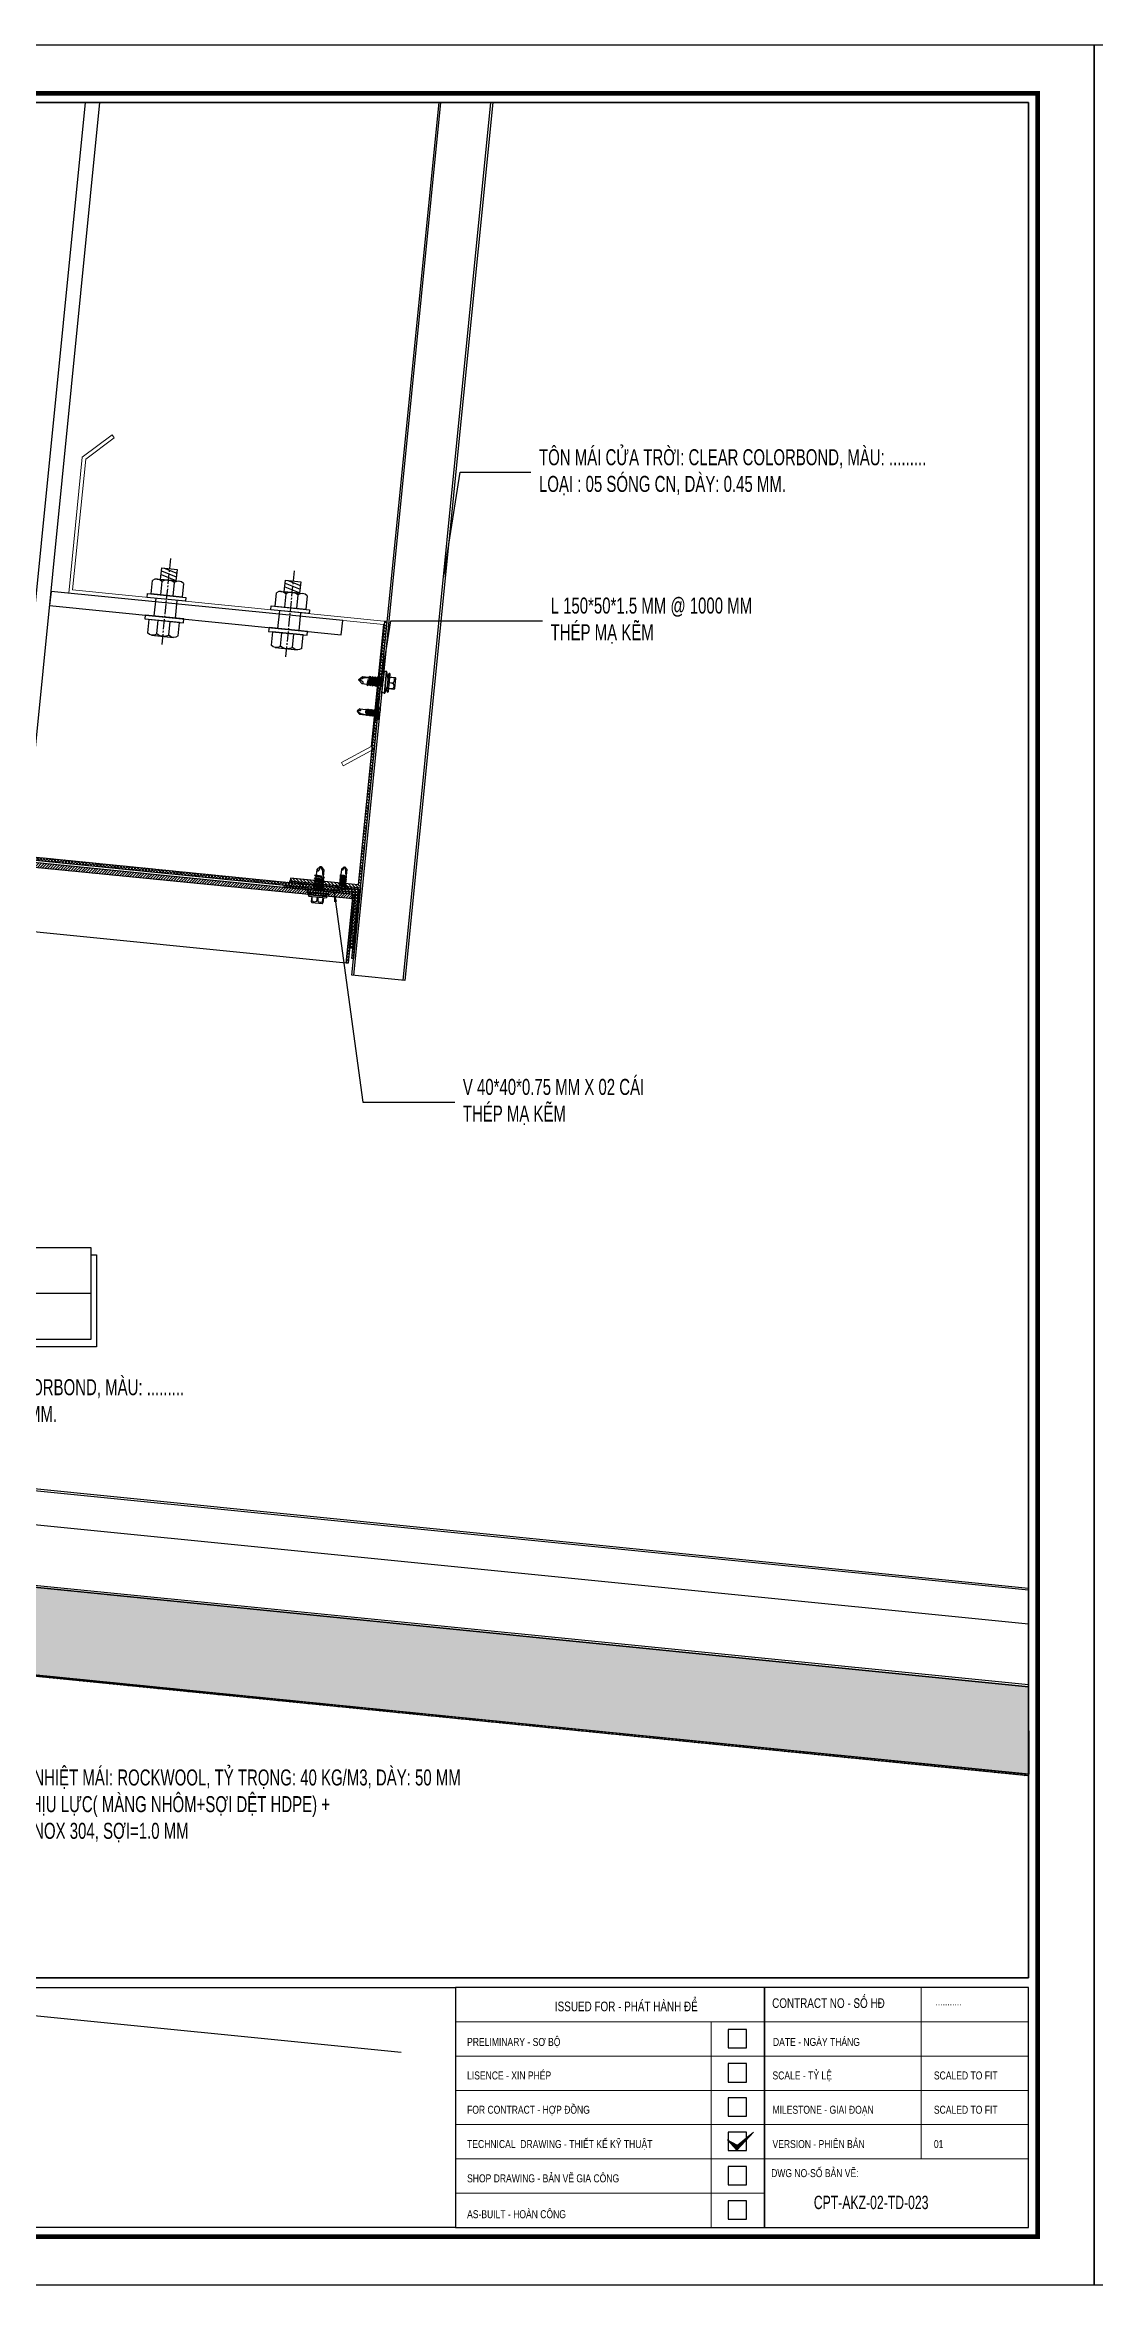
# Model space of a CAD drawing. Header units: inches. Extents: x 315041 to 662841, y -45540 to -35018.
# Drawn here: x 331194.5 to 331391.4, y -37110 to -36690 of the extents above; entities that cross this region are included whole.
import ezdxf
from ezdxf.enums import TextEntityAlignment as Align

# ---------------------------------------------------------------- set-up
doc = ezdxf.new("R2010")
doc.units = ezdxf.units.IN
doc.header["$MEASUREMENT"] = 0
for name, pattern in [('CENTER2', [28.575, 19.05, -3.175, 3.175, -3.175]), ('DASHED2', [9.525, 6.35, -3.175]), ('ketcau-1', [2, 1, 1])]:
    doc.linetypes.add(name, pattern=pattern)
for name, color, linetype in [('2', 2, 'Continuous'), ('3', 3, 'Continuous'), ('5', 5, 'Continuous'), ('7', 7, 'Continuous'), ('8', 8, 'Continuous'), ('BAO KHUNG', 31, 'Continuous'), ('Fast RSQ_A2 Frame$0$Khung ten', 4, 'Continuous'), ('ketcau-8', 8, 'Continuous'), ('ROOFING', 4, 'Continuous'), ('STRUCTURE', 1, 'Continuous')]:
    doc.layers.add(name, color=color, linetype=linetype)
doc.layers.add('Cover text', color=7, linetype='Continuous', true_color=0x52370f)
for name, color, linetype, lineweight in [('DETAIL$0$S-Dim', 8, 'Continuous', 20), ('DETAIL$0$S-Hatch', 8, 'Continuous', 13), ('S-Hatch', 8, 'Continuous', 9), ('XG', 128, 'Continuous', 13)]:
    doc.layers.add(name, color=color, linetype=linetype, lineweight=lineweight)
doc.styles.add('ST1H', font='vnshxh.shx', dxfattribs={"width": 0.7})
doc.styles.get("Standard").update_dxf_attribs({"font": 'VHARIALN.TTF'})
doc.styles.add('style2', font='VHAVANI.TTF')
doc.styles.add('TIEU DE', font='VHARIALN.TTF', dxfattribs={"width": 0.8})
doc.dimstyles.new('3', dxfattribs={"dimtxt": 3.5, "dimasz": 1.8, "dimexe": 1, "dimexo": 0, "dimgap": 1, "dimtad": 1, "dimdec": 0, "dimlfac": 3, "dimzin": 0, "dimdsep": 46, "dimtxsty": 'ST1H', "dimblk": 'OBLIQUE', "dimcen": 1, "dimdle": 1, "dimclrd": 8, "dimclre": 8, "dimclrt": 3, "dimadec": 0, "dimazin": 0, "dimtfac": 1, "dimtdec": 0, "dimtix": 1, "dimtofl": 0, "dimtmove": 1, "dimatfit": 3, "dimfxl": 0.18, "dimtolj": 1, "dimtzin": 0, "dimlwd": -1, "dimlwe": -1, "dimarcsym": 1})

# ---------------------------------------------------------------- blocks, each defined once
blk = doc.blocks.new('DETAIL$0$MARK')
at = {"layer": 'DETAIL$0$S-Hatch', "linetype": 'Continuous'}
h = blk.add_hatch(dxfattribs=at)
h.set_pattern_fill('ANSI31', color=256, scale=50, style=0)
h.paths.add_polyline_path([(1667850, -1156933), (1667909, -1156997), (1668012, -1156885), (1667913, -1156967)])
at = {"layer": 'DETAIL$0$S-Dim', "linetype": 'Continuous'}
blk.add_lwpolyline([(1667850, -1156933), (1667909, -1156997), (1668012, -1156885), (1667913, -1156967), (1667850, -1156933)], dxfattribs=at)
blk = doc.blocks.new('A$C75D82031')
at = {"layer": '2', "color": 157, "linetype": 'Continuous'}
blk.add_lwpolyline([(0, 420), (594, 420), (594, 0), (0, 0)], close=True, dxfattribs=at)
at = {"layer": '7', "color": 147, "linetype": 'Continuous'}
blk.add_lwpolyline([(12.33, 57.61), (581.67, 57.61), (581.67, 409.19), (12.33, 409.19)], close=True, dxfattribs=at)
at = {"layer": 'BAO KHUNG', "color": 167, "linetype": 'Continuous', "const_width": 0.871}
blk.add_lwpolyline([(10.59, 9.07), (583.41, 9.07), (583.41, 410.93), (10.59, 410.93)], close=True, dxfattribs=at)
at = {"layer": 'BAO KHUNG', "color": 7}
for points in [[(211.89, 55.81), (474.14, 55.81), (474.14, 10.81), (211.89, 10.81)], [(474.14, 10.81), (532.16, 10.81), (532.16, 55.81), (474.14, 55.81)], [(532.16, 10.81), (581.67, 10.81), (581.67, 55.81), (532.16, 55.81)]]:
    blk.add_lwpolyline(points, close=True, dxfattribs=at)
at = {"layer": 'Fast RSQ_A2 Frame$0$Khung ten', "color": 7, "ltscale": 1000}
for points in [[(525.34, 44.51), (528.78, 44.51), (528.78, 47.96), (525.34, 47.96)], [(525.34, 38.09), (528.78, 38.09), (528.78, 41.53), (525.34, 41.53)], [(525.34, 31.66), (528.78, 31.66), (528.78, 35.1), (525.34, 35.1)], [(525.34, 25.23), (528.78, 25.23), (528.78, 28.67), (525.34, 28.67)], [(525.34, 18.8), (528.78, 18.8), (528.78, 22.24), (525.34, 22.24)], [(525.34, 12.37), (528.78, 12.37), (528.78, 15.81), (525.34, 15.81)]]:
    blk.add_lwpolyline(points, close=True, dxfattribs=at)
at = {"layer": 'S-Hatch'}
for p, q in [((561.54, 55.81), (561.54, 23.67)), ((474.14, 49.38), (532.16, 49.38)), ((522.13, 10.81), (522.13, 49.38)), ((532.16, 49.38), (581.67, 49.38)), ((474.14, 42.95), (532.16, 42.95)), ((532.16, 42.95), (581.67, 42.95)), ((474.14, 36.52), (532.16, 36.52)), ((532.16, 36.52), (581.67, 36.52)), ((474.14, 30.1), (532.16, 30.1)), ((532.16, 30.1), (581.67, 30.1)), ((474.14, 23.67), (532.16, 23.67)), ((532.16, 23.67), (581.67, 23.67)), ((474.14, 17.24), (532.16, 17.24))]:
    blk.add_line(p, q, dxfattribs=at)
at = {"layer": 'DETAIL$0$S-Dim', "linetype": 'Continuous', "xscale": 0.02999999996973202, "yscale": 0.02999999996973202, "zscale": 0.02999999996973202}
blk.add_blockref('DETAIL$0$MARK', (-49510.32, 34735.23), dxfattribs=at)
at = {"layer": 'BAO KHUNG', "color": 7, "linetype": 'Continuous', "width": 0.9}
blk.add_text('ISSUED FOR - PHÁT HÀNH ĐỂ ', height=1.8, dxfattribs=at).set_placement((506.46, 51.36), align=Align.CENTER)
blk.add_text('CONTRACT NO - Sè H§', height=1.8, dxfattribs=at).set_placement((533.57, 51.98))
at = {"layer": 'BAO KHUNG', "color": 109, "linetype": 'Continuous', "style": 'style2', "width": 0.8}
blk.add_text('...........', height=1.5, dxfattribs=at).set_placement((564.21, 52.44))
at = {"layer": 'Cover text', "linetype": 'Continuous', "style": 'style2', "width": 0.8}
for s, p in [('PRELIMINARY - S¥ Bé', (476.33, 44.85)), ('date - NGµY TH¸NG', (533.72, 44.85)), ('LISENCE - XIN PHÐP', (476.33, 38.57)), ('scale - tû lÖ', (533.63, 38.57)), ('scaled to fit', (563.92, 38.57)), ('FOR CONTRACT - HîP §åNG', (476.33, 32.14)), ('MILESTONE - GIAI §O¹N', (533.63, 32.14)), ('scaled to fit', (563.92, 32.14)), ('TECHNICAL  DRAWING - THIÕT KÕ Kü THUËT', (476.33, 25.71)), ('VERSION - PHI£N B¶N', (533.63, 25.71)), ('01', (563.92, 25.71)), ('SHOP DRAWING - B¶N VÏ GIA C¤NG', (476.33, 19.28)), ('%%u%%udwg no-sè b¶n vÏ:', (533.38, 20.26)), ('AS-BUILT - HOµN C¤NG', (476.33, 12.56))]:
    blk.add_text(s, height=1.5, dxfattribs=at).set_placement(p)
blk = doc.blocks.new('bl1')
at = {"layer": '8', "linetype": 'ketcau-1'}
for p, q in [((68, 400), (-100, 352)), ((100, 361), (-100, 304)), ((100, 313), (-100, 257)), ((-79, 226), (-79, 50)), ((79, 226), (79, 50))]:
    blk.add_line(p, q, dxfattribs=at)
for points in [[(-100, 250), (100, 250), (100, 400), (-100, 400)], [(-250, 0), (250, 0), (250, 50), (-250, 50)]]:
    blk.add_lwpolyline(points, close=True, dxfattribs=at)
blk.add_lwpolyline([(-200, 226, -0.403647), (-79, 226, -0.308355), (79, 226, -0.40582), (200, 226, -2.464147)], format="xyb", dxfattribs=at)
for points in [[(-200, 226), (-200, 50), (200, 50), (200, 226)], [(145, 250), (-143, 250)]]:
    blk.add_lwpolyline(points, dxfattribs=at)
blk = doc.blocks.new('bl2')
at = {"layer": '8', "linetype": 'ketcau-1'}
for p, q in [((-79, 226), (-79, 50)), ((79, 226), (79, 50))]:
    blk.add_line(p, q, dxfattribs=at)
blk.add_lwpolyline([(-250, 0), (250, 0), (250, 50), (-250, 50)], close=True, dxfattribs=at)
blk.add_lwpolyline([(-200, 226, -0.403647), (-79, 226, -0.308355), (79, 226, -0.40582), (200, 226, -2.464147)], format="xyb", dxfattribs=at)
for points in [[(-200, 226), (-200, 50), (200, 50), (200, 226)], [(145, 250), (-143, 250)]]:
    blk.add_lwpolyline(points, dxfattribs=at)
blk = doc.blocks.new('Short_Self_drilling')
at = {"layer": 'STRUCTURE', "color": 1, "linetype": 'Continuous'}
for p, q in [((6.4, 1.7), (-6.4, 1.7)), ((5.1, 3.8), (-5.1, 3.8)), ((-2.6, 2.9), (-5.1, 2.9)), ((-3.4, 3.8), (-3.4, 6.8)), ((3, 7.2), (-3, 7.2)), ((2.6, 2.9), (-2.6, 2.9)), ((-2.1, 2.8), (-2.1, 2.9)), ((6.3, 0), (0, 0)), ((2.2, 2.8), (2.2, 2.9)), ((2.2, -0.5), (2.2, 0)), ((5.1, 2.9), (2.6, 2.9)), ((3.4, 3.8), (3.4, 6.8)), ((3, -1.2), (-2.7, -0.2)), ((3, -2.7), (-2.7, -1.8)), ((3, -4.2), (-2.7, -3.3)), ((3, -5.8), (-2.7, -4.8)), ((3, -7.3), (-2.7, -6.3)), ((-1.9, -8), (-2.7, -7.9)), ((-2.1, -1.4), (-2.1, -0.9)), ((-2.1, -2.9), (-2.1, -2.4)), ((-2.1, -4.4), (-2.1, -3.9)), ((-2.1, -6), (-2.1, -5.4)), ((-2.1, -7.5), (-2.1, -7)), ((-2.1, -12.3), (-2.1, -8.5)), ((3, -8.8), (-1.1, -8.1)), ((2.1, -12.3), (2.1, -9.1)), ((2.2, -2), (2.2, -1.5)), ((2.2, -3.6), (2.2, -3)), ((2.2, -5.1), (2.2, -4.6)), ((2.2, -6.6), (2.2, -6.1)), ((2.2, -8.1), (2.2, -7.6))]:
    blk.add_line(p, q, dxfattribs=at)
blk.add_lwpolyline([(6.4, 1.3), (6.4, 1.7), (2.1, 2.8), (-2.1, 2.8), (-6.4, 1.7), (-6.4, 1.3)], close=True, dxfattribs=at)
for points in [[(-6.4, 1.3, -0.088869), (-6.3, 0), (0, 0)], [(-0.1, 3.8), (-0.3, 6.2, 0.338878), (-3.1, 6.2), (-3.3, 3.8)], [(3.3, 3.8), (3.1, 6.2, 0.338878), (0.3, 6.2), (0.1, 3.8)], [(2.1, -12.3), (0.2, -14.2, -0.333596), (-0.2, -14.2), (-2.1, -12.3)], [(-0.1, -14), (-1, -12.2, -0.148657), (-1.4, -11.2), (-2, -7.7, -0.815006), (-1.2, -7.8, 0.150833), (-0.8, -8.7)], [(2.1, -12.3), (1.7, -11.7, 0.52242), (0.9, -11.7), (-0.2, -14.2)]]:
    blk.add_lwpolyline(points, format="xyb", dxfattribs=at)
for points in [[(3, -1.2), (2.2, -1.5), (-2.1, -0.8), (-2.7, -0.2), (-2.4, 0)], [(3, -2.7), (2.2, -3), (-2.1, -2.4), (-2.7, -1.8), (-2.1, -1.4), (2.2, -2), (3, -2.7)], [(3, -4.2), (2.2, -4.6), (-2.1, -3.9), (-2.7, -3.3), (-2.1, -2.9), (2.2, -3.6), (3, -4.2)], [(3, -5.8), (2.2, -6.1), (-2.1, -5.4), (-2.7, -4.8), (-2.1, -4.4), (2.2, -5.1), (3, -5.8)], [(3, -7.3), (2.2, -7.6), (-2.1, -7), (-2.7, -6.3), (-2.1, -6), (2.2, -6.6), (3, -7.3)], [(-1.8, -8.5), (-2.1, -8.5), (-2.7, -7.9), (-2.1, -7.5), (-1.8, -7.5)], [(-1.3, -7.6), (2.2, -8.1), (3, -8.8)], [(-1.2, 0), (2.2, -0.5), (3, -1.2)], [(3, -8.8), (2.2, -9.1), (-0.8, -8.7)]]:
    blk.add_lwpolyline(points, dxfattribs=at)
for centre, radius, start, end in [((-5, 3.3), 0.455, 109.7949, 250.2674), ((-3, 6.8), 0.429, 90.0311, 180.0311), ((3, 6.8), 0.429, 0.0311, 90.0311), ((5.1, 3.3), 0.435, 279.7276, 80.3347), ((10, 0.2), 3.74, 162.2963, 182.6103)]:
    blk.add_arc(centre, radius, start, end, dxfattribs=at)
blk = doc.blocks.new('_Oblique')
at = {"color": 0, "linetype": 'ByBlock', "lineweight": -2}
blk.add_line((-0.5, -0.5), (0.5, 0.5), dxfattribs=at)
blk = doc.blocks.new('HFR-1')
at = {"layer": 'STRUCTURE', "color": 1, "linetype": 'Continuous'}
for p, q in [((-5.5, 0), (5.5, 0)), ((-5.2, 0.8), (-3.4, 1.5)), ((5.2, 0.8), (3.4, 1.5)), ((-2.4, -1.2), (-3, -1.6)), ((-3, -1.6), (-2.4, -1.9)), ((-2.4, -1.9), (-3, -2.3)), ((-3, -2.3), (-2.4, -2.6)), ((-2.4, -2.6), (-3, -3)), ((-3, -3), (-2.4, -3.3)), ((-2.4, -3.3), (-3, -3.7)), ((-3, -3.7), (-2.4, -4.1)), ((-2.4, -4.1), (-3, -4.4)), ((-3, -4.4), (-2.4, -4.8)), ((-2.4, -4.8), (-3, -5.1)), ((-3, -5.1), (-2.4, -5.5)), ((-2.4, -5.5), (-3, -5.8)), ((-3, -5.8), (-2.4, -6.2)), ((-2.4, -6.2), (-3, -6.6)), ((-3, -6.6), (-2.4, -6.9)), ((-2.4, -6.9), (-3, -7.3)), ((-3, -7.3), (-2.4, -7.6)), ((-2.4, -7.6), (-3, -8)), ((-3, -8), (-2.4, -8.3)), ((-2.4, -8.3), (-3, -8.7)), ((-3, -8.7), (-2.4, -9)), ((-2.4, -9), (-3, -9.4)), ((-3, -9.4), (-2.4, -9.7)), ((-2.4, -9.7), (-3, -10.1)), ((-3, -10.1), (-2.4, -10.5)), ((-2.4, -10.5), (-3, -10.8)), ((-3, -10.8), (-2.4, -11.2)), ((-2.4, -11.2), (-3, -11.5)), ((-3, -11.5), (-2.4, -11.9)), ((-2.9, -1.6), (2.9, -1.4)), ((-2.9, -2.3), (2.9, -2.1)), ((-2.9, -3), (2.9, -2.8)), ((-2.9, -3.7), (2.9, -3.6)), ((-2.9, -4.4), (2.9, -4.3)), ((-2.9, -5.1), (2.9, -5)), ((-2.9, -5.9), (2.9, -5.7)), ((-2.9, -6.6), (2.9, -6.4)), ((-2.9, -7.3), (2.9, -7.1)), ((-2.9, -8), (2.9, -7.8)), ((-2.9, -8.7), (2.9, -8.5)), ((-2.9, -9.4), (2.9, -9.2)), ((-2.9, -10.1), (1.5, -10)), ((-2.9, -10.8), (1.3, -10.7)), ((-2.9, -11.5), (0.9, -11.4)), ((-2.5, -17.4), (-2.5, -11.8)), ((-2.5, -17.4), (-2, -16.7)), ((-2.5, -17.4), (-0.2, -19.7)), ((2.4, -1.1), (-2.4, -1.2)), ((2.4, -1.8), (-2.4, -1.9)), ((-2.4, -1.9), (2.4, -1.8)), ((-2.4, -2.6), (2.4, -2.5)), ((2.4, -2.5), (-2.4, -2.6)), ((-2.4, -3.3), (2.4, -3.2)), ((2.4, -3.2), (-2.4, -3.3)), ((-2.4, -4.1), (2.4, -3.9)), ((2.4, -3.9), (-2.4, -4.1)), ((-2.4, -4.8), (2.4, -4.6)), ((2.4, -4.6), (-2.4, -4.8)), ((-2.4, -5.5), (2.4, -5.3)), ((2.4, -5.3), (-2.4, -5.5)), ((-2.4, -6.2), (2.4, -6)), ((2.4, -6), (-2.4, -6.2)), ((-2.4, -6.9), (2.4, -6.8)), ((2.4, -6.8), (-2.4, -6.9)), ((-2.4, -7.6), (2.4, -7.5)), ((2.4, -7.5), (-2.4, -7.6)), ((-2.4, -8.3), (2.4, -8.2)), ((2.4, -8.2), (-2.4, -8.3)), ((-2.4, -9), (2.4, -8.9)), ((2.4, -8.9), (-2.4, -9)), ((-2.4, -9.7), (2.4, -9.6)), ((2.4, -9.6), (-2.4, -9.7)), ((1.4, -10.3), (-2.4, -10.5)), ((-2.4, -10.5), (1.4, -10.3)), ((-2.4, -11.2), (1.1, -11.1)), ((1.1, -11.1), (-2.4, -11.2)), ((-2.4, -11.9), (0.4, -11.8)), ((-1, -16.7), (0.2, -19.7)), ((0.1, -19.4), (1.2, -17.3)), ((0.2, -19.7), (2.5, -17.4)), ((1.6, -16.1), (2.3, -10.2)), ((2.2, -10), (2.9, -10)), ((2.2, -11), (2.4, -11)), ((2.4, -11), (2.2, -11)), ((2.2, -11.4), (2.9, -11.4)), ((2.2, -11.7), (2.4, -11.7)), ((2.4, -10.3), (2.3, -10.3)), ((2.3, -10.3), (2.4, -10.3)), ((2.3, -10.7), (2.9, -10.7)), ((2.9, -1.4), (2.4, -1.1)), ((2.4, -1.8), (2.9, -1.4)), ((2.9, -2.1), (2.4, -1.8)), ((2.4, -2.5), (2.9, -2.1)), ((2.9, -2.8), (2.4, -2.5)), ((2.4, -3.2), (2.9, -2.8)), ((2.9, -3.6), (2.4, -3.2)), ((2.4, -3.9), (2.9, -3.6)), ((2.9, -4.3), (2.4, -3.9)), ((2.4, -4.6), (2.9, -4.3)), ((2.9, -5), (2.4, -4.6)), ((2.4, -5.3), (2.9, -5)), ((2.9, -5.7), (2.4, -5.3)), ((2.4, -6), (2.9, -5.7)), ((2.9, -6.4), (2.4, -6)), ((2.4, -6.8), (2.9, -6.4)), ((2.9, -7.1), (2.4, -6.8)), ((2.4, -7.5), (2.9, -7.1)), ((2.9, -7.8), (2.4, -7.5)), ((2.4, -8.2), (2.9, -7.8)), ((2.9, -8.5), (2.4, -8.2)), ((2.4, -8.9), (2.9, -8.5)), ((2.9, -9.2), (2.4, -8.9)), ((2.4, -9.6), (2.9, -9.2)), ((2.9, -10), (2.4, -9.6)), ((2.4, -10.3), (2.9, -10)), ((2.9, -10.7), (2.4, -10.3)), ((2.4, -11), (2.9, -10.7)), ((2.9, -11.4), (2.4, -11)), ((2.4, -11.7), (2.9, -11.4)), ((2.5, -17.4), (2.5, -11.7))]:
    blk.add_line(p, q, dxfattribs=at)
at = {"layer": 'STRUCTURE', "color": 1, "linetype": 'Continuous', "ltscale": 8}
for p in [(-3.4, 1.5), (3.4, 1.5)]:
    blk.add_line(p, (0, 1.5), dxfattribs=at)
at = {"layer": 'STRUCTURE', "color": 1, "linetype": 'DASHED2'}
for p in [(-1.9, 1.5), (1.9, 1.5)]:
    blk.add_line(p, (0, 0), dxfattribs=at)
at = {"layer": 'STRUCTURE', "color": 1, "linetype": 'Continuous', "ltscale": 8}
for centre, start, end in [((-4.7, 0.2), 130.41, 194.8062), ((4.7, 0.2), 345.1938, 49.59)]:
    blk.add_arc(centre, 0.801, start, end, dxfattribs=at)
at = {"layer": 'STRUCTURE', "color": 1, "linetype": 'Continuous'}
for centre, radius, start, end in [((-7.3, -9), 9.14, 58.065, 78.8402), ((5.1, -3.8), 3.83, 84.2039, 134.3621), ((-1.5, -17.1), 0.59, 34.2302, 144.5641), ((0, -19.4), 0.331, 231.6348, 305.4287), ((-0.5, -10.1), 1.93, 296.6041, 355.3922), ((-0.6, -16), 2.2, 324.0048, 357.8268), ((1.9, -10.3), 0.444, 15.9762, 172.6971)]:
    blk.add_arc(centre, radius, start, end, dxfattribs=at)

msp = doc.modelspace()

# ---------------------------------------------------------------- hatches: boundary and pattern name
at = {"true_color": 0xfb041d}
h = msp.add_hatch(dxfattribs=at)
h.set_pattern_fill('ANSI31', color=1, scale=3.333333, style=0)
h.set_pattern_definition([(135, (1414004.37853, 87776.96117), (0.2946278255, 0.2946278255), [])])
h.paths.add_polyline_path([(331258.2968, -36798.0818), (331253.3544, -36847.5074), (331240.6324, -36846.2351), (331240.5827, -36846.7326), (331253.8021, -36848.0546), (331258.7943, -36798.1316)])
at = {"true_color": 0xcbec13}
h = msp.add_hatch(dxfattribs=at)
h.set_pattern_fill('ANSI37', color=60, scale=3.333333, style=0)
h.set_pattern_definition([(135, (1414004.37853, 87776.96117), (0.2946278255, 0.2946278255), []), (45, (1414004.37853, 87776.96117), (0.2946278255, -0.2946278255), [])])
h.paths.add_polyline_path([(330996.3564, -36822.6428), (331253.4373, -36848.3532), (331252.3277, -36859.4483), (331251.7286, -36859.3884), (331252.7725, -36848.9504), (330996.8897, -36823.3599), (330995.8965, -36833.2917), (330995.2974, -36833.2318)])
h = msp.add_hatch()
h.set_pattern_fill('ANSI31', color=8, scale=3, style=0)
h.set_pattern_definition([(45, (4895.70007, 466.4137), (-0.26516504294, 0.26516504294), [])])
h.paths.add_polyline_path([(330997.1882, -36823.7248), (331252.4076, -36849.2489), (331252.3189, -36850.136), (330997.0603, -36825.0039)])
at = {"true_color": 0xfb041d}
h = msp.add_hatch(dxfattribs=at)
h.set_pattern_fill('ANSI31', color=1, scale=3.333333, angle=5.711087, style=0)
h.set_pattern_definition([(219.288912917, (1396281.4657, -268617.18974), (0.26384629915, -0.32248448263), [])])
h.paths.add_polyline_path([(331239.5053, -36847.6236), (331252.7725, -36848.9504), (331251.4456, -36862.2176), (331251.114, -36862.1844), (331252.4076, -36849.2489), (331239.4721, -36847.9553)])
h = msp.add_hatch(dxfattribs=at)
h.set_pattern_fill('ANSI31', color=1, scale=3.333333, angle=5.711087, style=0)
h.set_pattern_definition([(219.288912917, (1396282.49535, -268616.29396), (0.26384629915, -0.32248448263), [])])
h.paths.add_polyline_path([(331240.535, -36846.7278), (331253.8021, -36848.0546), (331252.4753, -36861.3218), (331252.1436, -36861.2886), (331253.4373, -36848.3532), (331240.5018, -36847.0595)])
at = {"true_color": 0xf25d0d}
h = msp.add_hatch(dxfattribs=at)
h.set_pattern_fill('FLEX,_O', color=20, scale=10)
h.set_pattern_definition([(180, (653896.8487, 320.1893), (0, 2.5), [2.5, -2.5]), (135, (653894.3487, 320.1893), (-1e-16, 2.499999996), [0.625, -2.28553391, 0.625, -3.53553391])])
h.paths.add_polyline_path([(331379.1113, -37014.6346), (331379.1113, -36997.8261), (330979.7352, -36957.8531), (330977.4375, -36974.3753)])
at = {"true_color": 0xf2ee0d}
h = msp.add_hatch(dxfattribs=at)
h.set_pattern_fill('ANSI37,_O', color=2, scale=4, angle=-5.709972)
h.set_pattern_definition([(129.29002751, (657397.13454, -33287.87753), (0.38697521985, 0.316623087), []), (39.29002751, (657397.13454, -33287.87753), (0.316623087, -0.38697521985), [])])
edge = h.paths.add_edge_path()
edge.add_line((330977.439, -36974.3658), (330977.439, -36974.0541))
edge.add_line((330977.439, -36974.0541), (331379.1113, -37014.2059))
edge.add_line((331379.1113, -37014.2059), (331379.1113, -37014.533))

# ---------------------------------------------------------------- linework, layer by layer
at = {"color": 8}
for points in [[(330809.7734, -36700.8371), (331379.1113, -36700.8371), (331379.1113, -37052.4169), (330809.7734, -37052.4169)], [(330997.1882, -36823.7248), (331252.4076, -36849.2489), (331251.114, -36862.1844), (330995.8946, -36836.6603)], [(330997.1882, -36823.7248), (331252.4076, -36849.2489), (331252.3189, -36850.136), (330997.0603, -36825.0039)]]:
    msp.add_lwpolyline(points, close=True, dxfattribs=at)
at = {"color": 1, "true_color": 0xfb041d}
for points in [[(331258.2968, -36798.0818), (331253.3544, -36847.5074), (331240.6324, -36846.2351), (331240.5827, -36846.7326), (331253.8021, -36848.0546), (331258.7943, -36798.1316)], [(331239.5053, -36847.6236), (331252.7725, -36848.9504), (331251.4456, -36862.2176), (331251.114, -36862.1844), (331252.4076, -36849.2489), (331239.4721, -36847.9553)], [(331240.535, -36846.7278), (331253.8021, -36848.0546), (331252.4753, -36861.3218), (331252.1436, -36861.2886), (331253.4373, -36848.3532), (331240.5018, -36847.0595)]]:
    msp.add_lwpolyline(points, close=True, dxfattribs=at)
at = {"color": 60, "true_color": 0xcbec13}
msp.add_lwpolyline([(330996.3564, -36822.6428), (331253.4373, -36848.3532), (331252.3277, -36859.4483), (331251.7286, -36859.3884), (331252.7725, -36848.9504), (330996.8897, -36823.3599), (330995.8965, -36833.2917), (330995.2974, -36833.2318)], close=True, dxfattribs=at)
at = {"color": 9}
for points in [[(331117.0551, -36915.466), (331203.1966, -36915.466), (331203.1966, -36932.7152), (331117.0551, -36932.7152)], [(331117.0551, -36915.466), (331203.1966, -36915.466), (331203.1966, -36924.0906), (331117.0551, -36924.0906)]]:
    msp.add_lwpolyline(points, close=True, dxfattribs=at)
msp.add_lwpolyline([(331203.1966, -36916.8866), (331204.2192, -36916.8866), (331204.2192, -36934.1358), (331118.0778, -36934.1358), (331118.0778, -36932.7152)], dxfattribs=at)
at = {"color": 20, "true_color": 0xf25d0d}
msp.add_lwpolyline([(331379.1537, -37014.2101), (330977.4375, -36974.3753), (330979.7352, -36957.8531), (331379.1113, -36997.8261), (331379.1537, -37014.2101)], dxfattribs=at)
at = {"color": 2, "true_color": 0xf2ee0d}
for points in [[(330977.439, -36974.3658), (330977.439, -36974.0541), (331379.1113, -37014.2059), (331379.1113, -37014.533)], [(331379.1113, -37014.533), (330977.439, -36974.3658)]]:
    msp.add_lwpolyline(points, dxfattribs=at)
at = {"layer": '2'}
for p, q in [((331189.805, -36824.7323), (331202.1946, -36700.8371)), ((331192.4585, -36824.9977), (331204.8745, -36700.8371))]:
    msp.add_line(p, q, dxfattribs=at)
at = {"layer": '2', "color": 250}
msp.add_line((331261.4097, -37066.3899), (330809.7734, -37021.2263), dxfattribs=at)
at = {"layer": '3'}
for points in [[(331278.5734, -36700.8371), (331262.1113, -36865.4626), (331252.1609, -36864.4675), (331268.5235, -36700.8371)], [(331252.4926, -36864.5007), (331268.8585, -36700.8371)], [(331261.7796, -36865.4294), (331278.2384, -36700.8371)]]:
    msp.add_lwpolyline(points, dxfattribs=at)
at = {"layer": '5', "linetype": 'CENTER2', "ltscale": 0.1}
for p, q in [((331218.1007, -36786.324), (331216.4632, -36802.6974)), ((331241.3189, -36788.6385), (331239.6807, -36805.0194))]:
    msp.add_line(p, q, dxfattribs=at)
at = {"layer": '8', "ltscale": 15}
for p, q in [((331195.7089, -36792.4931), (331195.4436, -36795.1466)), ((331195.4436, -36795.1466), (331250.1706, -36800.6193)), ((331250.436, -36797.9658), (331195.7089, -36792.4931)), ((331250.1706, -36800.6193), (331250.436, -36797.9658))]:
    msp.add_line(p, q, dxfattribs=at)
at = {"layer": '8'}
for p, q in [((331215.3436, -36793.7939), (331215.0126, -36797.1035)), ((331219.3238, -36794.192), (331218.9928, -36797.5015)), ((331238.5619, -36796.1084), (331238.2301, -36799.4254)), ((331242.542, -36796.5064), (331242.2103, -36799.8235))]:
    msp.add_line(p, q, dxfattribs=at)
at = {"layer": 'ROOFING'}
for p, q in [((331379.1113, -36979.7544), (330943.1554, -36936.1588)), ((331379.1113, -36979.4194), (330943.2017, -36935.8285)), ((331379.1113, -36986.1193), (330942.2765, -36942.4359)), ((331379.1113, -36997.5092), (330950.0111, -36954.5992)), ((331379.1113, -36997.8442), (330950.2654, -36954.9596))]:
    msp.add_line(p, q, dxfattribs=at)
at = {"layer": 'XG'}
msp.add_lwpolyline([(331258.7943, -36798.1316), (331199.7554, -36792.2278), (331202.2098, -36767.6836), (331207.5555, -36763.7001), (331207.1572, -36763.1656), (331201.5757, -36767.3247), (331199.0257, -36792.8249), (331258.0646, -36798.7286), (331255.7782, -36821.5931), (331250.218, -36824.5803), (331250.5335, -36825.1676), (331256.4063, -36822.0125)], close=True, dxfattribs=at)

# ---------------------------------------------------------------- block references
at = {"color": 1}
for p in [(330797.4423, -37110.027), (331391.4423, -37110.027)]:
    msp.add_blockref('A$C75D82031', p, dxfattribs=at)
at = {"color": 1, "xscale": 0.3200000000198099, "yscale": 0.3199999998323619, "zscale": 0.3199999999999999, "rotation": 264.258426593175}
msp.add_blockref('Short_Self_drilling', (331257.9919, -36809.5059), dxfattribs=at)
msp.add_blockref('Short_Self_drilling', (331257.9919, -36809.5059), dxfattribs=at)
at = {"color": 8, "zscale": 0.1989464958127275}
for p, xscale, yscale, rotation in [((331257.0692, -36815.3831), 0.1989464958729415, 0.1989464958314784, 264.1427271095793), ((331250.3608, -36848.0455), -0.1989464958478622, 0.1989464958460303, 174.4350987195425)]:
    msp.add_blockref('HFR-1', p, dxfattribs=dict(at, xscale=xscale, yscale=yscale, rotation=rotation))
at = {"color": 1, "extrusion": (0, 0, -1), "xscale": -0.3199999998237566, "yscale": 0.3200000000651926, "zscale": -0.3199999999999999, "rotation": 185.7422143613557}
msp.add_blockref('Short_Self_drilling', (-331245.8455, -36848.5927), dxfattribs=at)
at = {"layer": 'ketcau-8', "linetype": 'ketcau-1', "extrusion": (0, 0, -1), "xscale": 0.01450450457044324, "yscale": 0.01450450485572219, "zscale": -0.01450450437748658, "rotation": 5.711182137398873}
for p in [(-331217.3337, -36793.9929), (-331240.552, -36796.3074)]:
    msp.add_blockref('bl1', p, dxfattribs=at)
at = {"layer": 'ketcau-8', "linetype": 'ketcau-1', "xscale": 0.01450450457044324, "yscale": 0.01450450485572219, "zscale": 0.01450450472598242, "rotation": 174.2888178626011}
for p in [(331217.0027, -36797.3025), (331240.2202, -36799.6245)]:
    msp.add_blockref('bl2', p, dxfattribs=at)

# ---------------------------------------------------------------- texts
at = {"color": 3, "ltscale": 0.5, "style": 'TIEU DE', "width": 0.8}
msp.add_attdef('CPT-AKZ-02-TD-023', text='KC-01', height=2.5, dxfattribs=at).set_placement((331349.5855, -37094.512), align=Align.MIDDLE_CENTER)

# ---------------------------------------------------------------- leaders
at = {"color": 9}
for points in [[(331269.322, -36790.0029), (331272.4716, -36770.1718), (331287.2644, -36770.1718)], [(331256.3233, -36817.817), (331259.4729, -36797.9859), (331289.4296, -36797.9859)], [(331248.8455, -36848.8927), (331254.209, -36888.2211), (331272.9769, -36888.2211)]]:
    msp.add_leader(points, dimstyle='3', override={"dimgap": 1, "dimtad": 0}, dxfattribs=at)

# ---------------------------------------------------------------- next in the draw order: texts
at = {"color": 20, "true_color": 0xf25d0d, "insert": (331183.6457, -37020.178), "char_height": 3, "attachment_point": 4, "style": 'ST1H', "bg_fill": 2}
msp.add_mtext('\\A1;C¸CH NHIÖT M¸I: ROCKWOOL, tû träng: 40 kg/m3, dµy: 50 mm\\PB¹T CHÞU LùC( MµNG NH¤M+SîI DÖT HDPE) +\\PL¦íI INOX 304, SîI=1.0 MM', dxfattribs=at)
at = {"layer": '3', "char_height": 3, "attachment_point": 4, "style": 'ST1H', "bg_fill": 2}
for s, insert in [('\\A1;t«n m¸i cöa trêi: CLEAR COLORBOND, mµu: .........\\PLo¹i : 05 sãng cn, dµy: 0.45 mm.', (331287.2644, -36770.1718)), ('\\A1;l 150*50*1.5 mm @ 1000 mm\\PthÐp m¹ kÏm', (331289.4457, -36797.9859)), ('\\A1;v 40*40*0.75 mm x 02 c¸i\\PthÐp m¹ kÏm', (331272.9769, -36888.2211)), ('\\A1;t«n m¸i nhµ x\xadëng: CLEAR COLORBOND, mµu: .........\\PLo¹i : SEAMLOCK-K500, dµy: 0.45 mm.', (331144.417, -36944.5178))]:
    msp.add_mtext(s, dxfattribs=dict(at, insert=insert))

doc.saveas('drawing.dxf')
